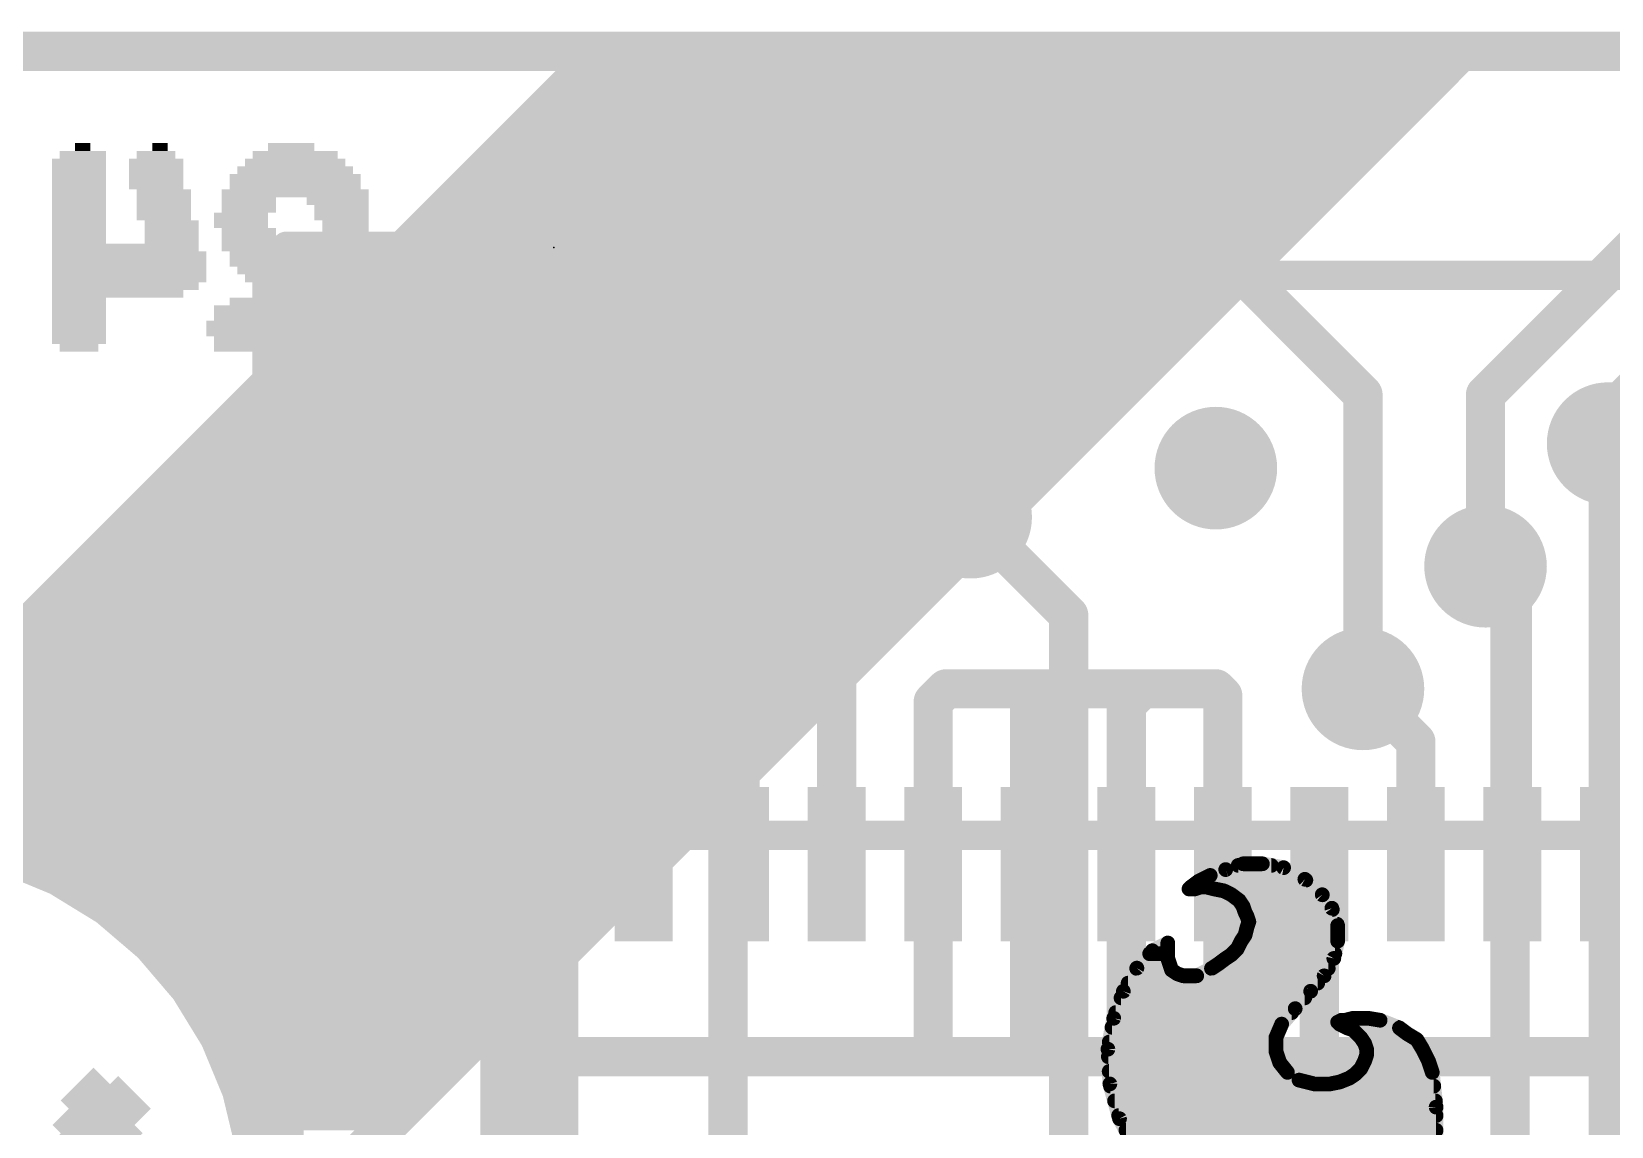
# Model space of a CAD drawing. Extents: x -31.8 to 54.9, y -15.3 to 25.5.
# Drawn here: x 4.28 to 12.46, y 19.83 to 25.5 of the extents above; entities that cross this region are included whole.
import ezdxf

# ---------------------------------------------------------------- set-up
doc = ezdxf.new("R2010")
doc.units = 0
for name, color, linetype in [('1', 12, 'CONTINUOUS'), ('16', 132, 'CONTINUOUS'), ('18', 110, 'CONTINUOUS'), ('20', 53, 'CONTINUOUS'), ('21', 41, 'CONTINUOUS'), ('22', 40, 'CONTINUOUS'), ('24', 53, 'CONTINUOUS'), ('51', 53, 'CONTINUOUS')]:
    doc.layers.add(name, color=color, linetype=linetype)

# ---------------------------------------------------------------- blocks, each defined once
blk = doc.blocks.new('RECT')
blk.add_solid([(-0.5, -0.5), (0.5, -0.5), (-0.5, 0.5), (0.5, 0.5)])
blk = doc.blocks.new('ROUNDV')
at = {"const_width": 0.5}
blk.add_lwpolyline([(0, -0.25, 1), (0, 0.25, 1), (0, -0.25)], format="xyb", dxfattribs=at)

msp = doc.modelspace()

# ---------------------------------------------------------------- linework, layer by layer
at = {"layer": '1'}
for points, const_width in [([(0, 25.4), (25.4, 25.4)], 0.2032), ([(5.5, 24.29), (5.6, 24.39)], 0.1524), ([(5.594, 24.384), (6.306, 24.384)], 0.1524), ([(5.6, 24.39), (6.3, 24.39)], 0.1524), ([(6.3, 24.39), (6.4, 24.29)], 0.1524), ([(5.5, 20.99), (5.5, 24.29)], 0.1524), ([(5.5, 24.2316), (6.4, 24.2316)], 0.1524), ([(6.4, 24.29), (6.4, 20.99)], 0.1524), ([(5.5, 24.0792), (6.4, 24.0792)], 0.1524), ([(5.5, 23.9268), (6.4, 23.9268)], 0.1524), ([(5.5, 23.7744), (6.4, 23.7744)], 0.1524), ([(5.5, 23.622), (6.4, 23.622)], 0.1524), ([(5.5, 23.4696), (6.4, 23.4696)], 0.1524), ([(12.45, 23.364), (12.446, 23.368)], 0.2032), ([(12.45, 21.19), (12.45, 23.364)], 0.2032), ([(5.5, 23.3172), (6.4, 23.3172)], 0.1524), ([(7.95, 22.276), (6.985, 23.241)], 0.2032), ([(5.5, 23.1648), (6.4, 23.1648)], 0.1524), ([(5.5, 23.0124), (6.4, 23.0124)], 0.1524), ([(8.45, 22.293), (9.144, 22.987)], 0.2032), ([(5.5, 22.86), (6.4, 22.86)], 0.1524), ([(11.95, 22.594), (11.811, 22.733)], 0.2032), ([(5.5, 22.7076), (6.4, 22.7076)], 0.1524), ([(11.95, 21.19), (11.95, 22.594)], 0.2032), ([(5.5, 22.5552), (6.4, 22.5552)], 0.1524), ([(5.5, 22.4028), (6.4, 22.4028)], 0.1524), ([(7.45, 21.887), (6.985, 22.352)], 0.2032), ([(7.95, 21.19), (7.95, 22.276)], 0.2032), ([(8.45, 21.19), (8.45, 22.293)], 0.2032), ([(5.5, 22.2504), (6.4, 22.2504)], 0.1524), ([(8.95, 22.031), (9.017, 22.098)], 0.2032), ([(9.017, 22.098), (9.525, 22.098)], 0.2032), ([(9.45, 22.023), (9.525, 22.098)], 0.2032), ([(9.525, 22.098), (10.033, 22.098)], 0.2032), ([(9.95, 22.015), (10.033, 22.098)], 0.2032), ([(10.033, 22.098), (10.414, 22.098)], 0.2032), ([(10.45, 22.062), (10.414, 22.098)], 0.2032), ([(11.45, 21.824), (11.176, 22.098)], 0.2032), ([(5.5, 22.098), (6.4, 22.098)], 0.1524), ([(8.95, 21.19), (8.95, 22.031)], 0.2032), ([(9.45, 21.19), (9.45, 22.023)], 0.2032), ([(9.95, 21.19), (9.95, 22.015)], 0.2032), ([(10.45, 21.19), (10.45, 22.062)], 0.2032), ([(5.5, 21.9456), (6.4, 21.9456)], 0.1524), ([(7.45, 21.19), (7.45, 21.887)], 0.2032), ([(5.5, 21.7932), (6.4, 21.7932)], 0.1524), ([(11.45, 21.19), (11.45, 21.824)], 0.2032), ([(5.5, 21.6408), (6.4, 21.6408)], 0.1524), ([(5.5, 21.4884), (6.4, 21.4884)], 0.1524), ([(5.5, 21.336), (6.4, 21.336)], 0.1524), ([(6.95, 21.19), (6.95, 20.193)], 0.2032), ([(8.95, 21.19), (8.95, 20.253)], 0.2032), ([(9.45, 21.19), (9.45, 20.268)], 0.2032), ([(9.95, 21.19), (9.95, 20.237)], 0.2032), ([(10.45, 21.19), (10.45, 20.229)], 0.2032), ([(10.95, 21.19), (10.95, 20.221)], 0.2032), ([(5.5, 21.1836), (6.4, 21.1836)], 0.1524), ([(5.5, 21.0312), (6.4, 21.0312)], 0.1524), ([(5.7, 20.79), (5.5, 20.99)], 0.1524), ([(6.4, 20.99), (6.2, 20.79)], 0.1524), ([(5.6112, 20.8788), (6.2888, 20.8788)], 0.1524), ([(6.2, 20.79), (5.7, 20.79)], 0.1524), ([(6.95, 20.193), (8.89, 20.193)], 0.2032), ([(8.95, 20.253), (8.89, 20.193)], 0.2032), ([(8.89, 20.193), (9.525, 20.193)], 0.2032), ([(9.45, 20.268), (9.525, 20.193)], 0.2032), ([(9.525, 20.193), (9.906, 20.193)], 0.2032), ([(9.95, 20.237), (9.906, 20.193)], 0.2032), ([(9.906, 20.193), (10.414, 20.193)], 0.2032), ([(10.45, 20.229), (10.414, 20.193)], 0.2032), ([(10.414, 20.193), (10.922, 20.193)], 0.2032), ([(10.95, 20.221), (10.922, 20.193)], 0.2032), ([(10.922, 20.193), (12.954, 20.193)], 0.2032)]:
    msp.add_lwpolyline(points, dxfattribs=dict(at, const_width=const_width))
for points, const_width in [([(5.594, 24.4221, 1), (5.594, 24.3459)], 0.0762), ([(5.6, 24.4281, 1), (5.6, 24.3519)], 0.0762), ([(5.6269, 24.3631, 1), (5.5731, 24.4169)], 0.0762), ([(6.3269, 24.4169, 1), (6.2731, 24.3631)], 0.0762), ([(6.3, 24.3519, 1), (6.3, 24.4281)], 0.0762), ([(6.306, 24.3459, 1), (6.306, 24.4221)], 0.0762), ([(5.5381, 24.29, 1), (5.4619, 24.29)], 0.0762), ([(5.5, 24.2697, 1), (5.5, 24.1935)], 0.0762), ([(5.4731, 24.3169, 1), (5.5269, 24.2631)], 0.0762), ([(6.4381, 24.29, 1), (6.3619, 24.29)], 0.0762), ([(6.3731, 24.2631, 1), (6.4269, 24.3169)], 0.0762), ([(6.4, 24.1935, 1), (6.4, 24.2697)], 0.0762), ([(5.5, 24.1173, 1), (5.5, 24.0411)], 0.0762), ([(6.4, 24.0411, 1), (6.4, 24.1173)], 0.0762), ([(5.5, 23.9649, 1), (5.5, 23.8887)], 0.0762), ([(6.4, 23.8887, 1), (6.4, 23.9649)], 0.0762), ([(5.5, 23.8125, 1), (5.5, 23.7363)], 0.0762), ([(6.4, 23.7363, 1), (6.4, 23.8125)], 0.0762), ([(5.5, 23.6601, 1), (5.5, 23.5839)], 0.0762), ([(6.4, 23.5839, 1), (6.4, 23.6601)], 0.0762), ([(5.5, 23.5077, 1), (5.5, 23.4315)], 0.0762), ([(6.4, 23.4315, 1), (6.4, 23.5077)], 0.0762), ([(12.4819, 23.4039, 1), (12.4101, 23.3321)], 0.1016), ([(12.5008, 23.364, 1), (12.3992, 23.364)], 0.1016), ([(12.4141, 23.3281, 1), (12.4859, 23.3999)], 0.1016), ([(5.5, 23.3553, 1), (5.5, 23.2791)], 0.0762), ([(6.4, 23.2791, 1), (6.4, 23.3553)], 0.0762), ([(7.0209, 23.2769, 1), (6.9491, 23.2051)], 0.1016), ([(5.5, 23.2029, 1), (5.5, 23.1267)], 0.0762), ([(6.4, 23.1267, 1), (6.4, 23.2029)], 0.0762), ([(5.5, 23.0505, 1), (5.5, 22.9743)], 0.0762), ([(6.4, 22.9743, 1), (6.4, 23.0505)], 0.0762), ([(9.1799, 22.9511, 1), (9.1081, 23.0229)], 0.1016), ([(5.5, 22.8981, 1), (5.5, 22.8219)], 0.0762), ([(6.4, 22.8219, 1), (6.4, 22.8981)], 0.0762), ([(11.8469, 22.7689, 1), (11.7751, 22.6971)], 0.1016), ([(5.5, 22.7457, 1), (5.5, 22.6695)], 0.0762), ([(6.4, 22.6695, 1), (6.4, 22.7457)], 0.0762), ([(12.0008, 22.594, 1), (11.8992, 22.594)], 0.1016), ([(11.9141, 22.5581, 1), (11.9859, 22.6299)], 0.1016), ([(5.5, 22.5933, 1), (5.5, 22.5171)], 0.0762), ([(6.4, 22.5171, 1), (6.4, 22.5933)], 0.0762), ([(5.5, 22.4409, 1), (5.5, 22.3647)], 0.0762), ([(6.4, 22.3647, 1), (6.4, 22.4409)], 0.0762), ([(7.0209, 22.3879, 1), (6.9491, 22.3161)], 0.1016), ([(8.0008, 22.276, 1), (7.8992, 22.276)], 0.1016), ([(7.9141, 22.2401, 1), (7.9859, 22.3119)], 0.1016), ([(8.5008, 22.293, 1), (8.3992, 22.293)], 0.1016), ([(8.4141, 22.3289, 1), (8.4859, 22.2571)], 0.1016), ([(5.5, 22.2885, 1), (5.5, 22.2123)], 0.0762), ([(6.4, 22.2123, 1), (6.4, 22.2885)], 0.0762), ([(9.017, 22.1488, 1), (9.017, 22.0472)], 0.1016), ([(9.0529, 22.0621, 1), (8.9811, 22.1339)], 0.1016), ([(9.525, 22.1488, 1), (9.525, 22.0472)], 0.1016), ([(9.5609, 22.0621, 1), (9.4891, 22.1339)], 0.1016), ([(9.525, 22.0472, 1), (9.525, 22.1488)], 0.1016), ([(10.033, 22.1488, 1), (10.033, 22.0472)], 0.1016), ([(10.0689, 22.0621, 1), (9.9971, 22.1339)], 0.1016), ([(10.033, 22.0472, 1), (10.033, 22.1488)], 0.1016), ([(10.4499, 22.1339, 1), (10.3781, 22.0621)], 0.1016), ([(10.414, 22.0472, 1), (10.414, 22.1488)], 0.1016), ([(11.2119, 22.1339, 1), (11.1401, 22.0621)], 0.1016), ([(5.5, 22.1361, 1), (5.5, 22.0599)], 0.0762), ([(6.4, 22.0599, 1), (6.4, 22.1361)], 0.0762), ([(9.0008, 22.031, 1), (8.8992, 22.031)], 0.1016), ([(8.9141, 22.0669, 1), (8.9859, 21.9951)], 0.1016), ([(9.5008, 22.023, 1), (9.3992, 22.023)], 0.1016), ([(9.4141, 22.0589, 1), (9.4859, 21.9871)], 0.1016), ([(10.0008, 22.015, 1), (9.8992, 22.015)], 0.1016), ([(9.9141, 22.0509, 1), (9.9859, 21.9791)], 0.1016), ([(10.5008, 22.062, 1), (10.3992, 22.062)], 0.1016), ([(10.4141, 22.0261, 1), (10.4859, 22.0979)], 0.1016), ([(5.5, 21.9837, 1), (5.5, 21.9075)], 0.0762), ([(6.4, 21.9075, 1), (6.4, 21.9837)], 0.0762), ([(7.5008, 21.887, 1), (7.3992, 21.887)], 0.1016), ([(7.4141, 21.8511, 1), (7.4859, 21.9229)], 0.1016), ([(5.5, 21.8313, 1), (5.5, 21.7551)], 0.0762), ([(6.4, 21.7551, 1), (6.4, 21.8313)], 0.0762), ([(11.5008, 21.824, 1), (11.3992, 21.824)], 0.1016), ([(11.4141, 21.7881, 1), (11.4859, 21.8599)], 0.1016), ([(5.5, 21.6789, 1), (5.5, 21.6027)], 0.0762), ([(6.4, 21.6027, 1), (6.4, 21.6789)], 0.0762), ([(5.5, 21.5265, 1), (5.5, 21.4503)], 0.0762), ([(6.4, 21.4503, 1), (6.4, 21.5265)], 0.0762), ([(5.5, 21.3741, 1), (5.5, 21.2979)], 0.0762), ([(6.4, 21.2979, 1), (6.4, 21.3741)], 0.0762), ([(7.0008, 21.19, 1), (6.8992, 21.19)], 0.1016), ([(9.0008, 21.19, 1), (8.8992, 21.19)], 0.1016), ([(9.5008, 21.19, 1), (9.3992, 21.19)], 0.1016), ([(10.0008, 21.19, 1), (9.8992, 21.19)], 0.1016), ([(10.5008, 21.19, 1), (10.3992, 21.19)], 0.1016), ([(11.0008, 21.19, 1), (10.8992, 21.19)], 0.1016), ([(5.5, 21.2217, 1), (5.5, 21.1455)], 0.0762), ([(6.4, 21.1455, 1), (6.4, 21.2217)], 0.0762), ([(7.3992, 21.19, 1), (7.5008, 21.19)], 0.1016), ([(7.8992, 21.19, 1), (8.0008, 21.19)], 0.1016), ([(8.3992, 21.19, 1), (8.5008, 21.19)], 0.1016), ([(8.8992, 21.19, 1), (9.0008, 21.19)], 0.1016), ([(9.3992, 21.19, 1), (9.5008, 21.19)], 0.1016), ([(9.8992, 21.19, 1), (10.0008, 21.19)], 0.1016), ([(10.3992, 21.19, 1), (10.5008, 21.19)], 0.1016), ([(11.3992, 21.19, 1), (11.5008, 21.19)], 0.1016), ([(11.8992, 21.19, 1), (12.0008, 21.19)], 0.1016), ([(12.3992, 21.19, 1), (12.5008, 21.19)], 0.1016), ([(5.5, 21.0693, 1), (5.5, 20.9931)], 0.0762), ([(5.5269, 21.0169, 1), (5.4731, 20.9631)], 0.0762), ([(6.4269, 20.9631, 1), (6.3731, 21.0169)], 0.0762), ([(6.4, 20.9931, 1), (6.4, 21.0693)], 0.0762), ([(5.4619, 20.99, 1), (5.5381, 20.99)], 0.0762), ([(5.6112, 20.9169, 1), (5.6112, 20.8407)], 0.0762), ([(6.2888, 20.8407, 1), (6.2888, 20.9169)], 0.0762), ([(6.3619, 20.99, 1), (6.4381, 20.99)], 0.0762), ([(5.7, 20.8281, 1), (5.7, 20.7519)], 0.0762), ([(5.6731, 20.7631, 1), (5.7269, 20.8169)], 0.0762), ([(6.1731, 20.8169, 1), (6.2269, 20.7631)], 0.0762), ([(6.2, 20.7519, 1), (6.2, 20.8281)], 0.0762), ([(6.95, 20.2438, 1), (6.95, 20.1422)], 0.1016), ([(8.89, 20.2438, 1), (8.89, 20.1422)], 0.1016), ([(8.89, 20.1422, 1), (8.89, 20.2438)], 0.1016), ([(8.8992, 20.253, 1), (9.0008, 20.253)], 0.1016), ([(8.9859, 20.2171, 1), (8.9141, 20.2889)], 0.1016), ([(9.4859, 20.3039, 1), (9.4141, 20.2321)], 0.1016), ([(9.3992, 20.268, 1), (9.5008, 20.268)], 0.1016), ([(9.525, 20.2438, 1), (9.525, 20.1422)], 0.1016), ([(9.525, 20.1422, 1), (9.525, 20.2438)], 0.1016), ([(9.906, 20.2438, 1), (9.906, 20.1422)], 0.1016), ([(9.906, 20.1422, 1), (9.906, 20.2438)], 0.1016), ([(9.9859, 20.2011, 1), (9.9141, 20.2729)], 0.1016), ([(10.414, 20.2438, 1), (10.414, 20.1422)], 0.1016), ([(10.414, 20.1422, 1), (10.414, 20.2438)], 0.1016), ([(10.4859, 20.1931, 1), (10.4141, 20.2649)], 0.1016), ([(10.922, 20.2438, 1), (10.922, 20.1422)], 0.1016), ([(10.9859, 20.1851, 1), (10.9141, 20.2569)], 0.1016), ([(10.922, 20.1422, 1), (10.922, 20.2438)], 0.1016), ([(6.8992, 20.193, 1), (7.0008, 20.193)], 0.1016), ([(8.8541, 20.2289, 1), (8.9259, 20.1571)], 0.1016), ([(9.4891, 20.1571, 1), (9.5609, 20.2289)], 0.1016), ([(9.8701, 20.2289, 1), (9.9419, 20.1571)], 0.1016), ([(9.8992, 20.237, 1), (10.0008, 20.237)], 0.1016), ([(10.3781, 20.2289, 1), (10.4499, 20.1571)], 0.1016), ([(10.3992, 20.229, 1), (10.5008, 20.229)], 0.1016), ([(10.8861, 20.2289, 1), (10.9579, 20.1571)], 0.1016), ([(10.8992, 20.221, 1), (11.0008, 20.221)], 0.1016)]:
    msp.add_lwpolyline(points, format="xyb", dxfattribs=dict(at, const_width=const_width))
at = {"layer": '16'}
for points, const_width in [([(0, 25.4), (25.4, 25.4)], 0.2032), ([(13.2334, 25.0444), (11.811, 23.622)], 0.2032), ([(7.493, 24.638), (5.588, 22.733)], 0.2032), ([(7.493, 24.638), (10.16, 24.638)], 0.2032), ([(11.176, 23.622), (10.16, 24.638)], 0.2032), ([(13.6144, 24.6888), (12.446, 23.5204)], 0.2032), ([(11.176, 22.098), (11.176, 23.622)], 0.2032), ([(11.811, 23.622), (11.811, 22.733)], 0.2032), ([(12.446, 23.5204), (12.446, 23.368)], 0.2032), ([(12.446, 23.368), (12.446, 11.1074)], 0.2032), ([(7.8867, 22.3393), (6.985, 23.241)], 0.2032), ([(9.652, 22.479), (9.144, 22.987)], 0.2032), ([(5.588, 22.733), (5.588, 9.906)], 0.2032), ([(11.811, 22.733), (11.938, 22.606)], 0.2032), ([(11.938, 12.7), (11.938, 22.606)], 0.2032), ([(6.985, 22.352), (6.858, 22.225)], 0.508), ([(9.652, 11.811), (9.652, 22.479)], 0.2032), ([(6.858, 22.225), (6.858, 17.145)], 0.508), ([(7.8867, 17.399), (7.8867, 22.3393)], 0.2032)]:
    msp.add_lwpolyline(points, dxfattribs=dict(at, const_width=const_width))
for points, const_width in [([(7.493, 24.6888, 1), (7.493, 24.5872)], 0.1016), ([(7.5289, 24.6021, 1), (7.4571, 24.6739)], 0.1016), ([(10.1959, 24.6739, 1), (10.1241, 24.6021)], 0.1016), ([(10.16, 24.5872, 1), (10.16, 24.6888)], 0.1016), ([(11.2268, 23.622, 1), (11.1252, 23.622)], 0.1016), ([(11.1401, 23.5861, 1), (11.2119, 23.6579)], 0.1016), ([(11.8618, 23.622, 1), (11.7602, 23.622)], 0.1016), ([(11.7751, 23.6579, 1), (11.8469, 23.5861)], 0.1016), ([(12.4968, 23.5204, 1), (12.3952, 23.5204)], 0.1016), ([(12.4101, 23.5563, 1), (12.4819, 23.4845)], 0.1016), ([(12.4968, 23.368, 1), (12.3952, 23.368)], 0.1016), ([(12.3952, 23.368, 1), (12.4968, 23.368)], 0.1016), ([(7.0209, 23.2769, 1), (6.9491, 23.2051)], 0.1016), ([(9.1799, 23.0229, 1), (9.1081, 22.9511)], 0.1016), ([(5.6388, 22.733, 1), (5.5372, 22.733)], 0.1016), ([(11.8469, 22.7689, 1), (11.7751, 22.6971)], 0.1016), ([(5.5521, 22.7689, 1), (5.6239, 22.6971)], 0.1016), ([(11.7602, 22.733, 1), (11.8618, 22.733)], 0.1016), ([(11.9888, 22.606, 1), (11.8872, 22.606)], 0.1016), ([(11.9021, 22.5701, 1), (11.9739, 22.6419)], 0.1016), ([(7.0748, 22.2622, 1), (6.8952, 22.4418)], 0.254), ([(9.7028, 22.479, 1), (9.6012, 22.479)], 0.1016), ([(9.6161, 22.4431, 1), (9.6879, 22.5149)], 0.1016), ([(6.985, 22.225, 1), (6.731, 22.225)], 0.254), ([(6.7682, 22.3148, 1), (6.9478, 22.1352)], 0.254), ([(7.9375, 22.3393, 1), (7.8359, 22.3393)], 0.1016), ([(7.8508, 22.3034, 1), (7.9226, 22.3752)], 0.1016), ([(11.1252, 22.098, 1), (11.2268, 22.098)], 0.1016)]:
    msp.add_lwpolyline(points, format="xyb", dxfattribs=dict(at, const_width=const_width))
at = {"layer": '20', "const_width": 0.2032}
msp.add_lwpolyline([(25.4, 25.4), (0, 25.4)], dxfattribs=at)
at = {"layer": '21', "const_width": 0.2032}
for points in [[(11.684, 25.4), (0, 13.716)], [(2.413, 20.574), (7.239, 25.4)], [(7.239, 25.4), (11.684, 25.4)], [(7.0358, 25.1968), (11.4808, 25.1968)], [(6.8326, 24.9936), (11.2776, 24.9936)], [(6.6294, 24.7904), (11.0744, 24.7904)], [(6.4262, 24.5872), (10.8712, 24.5872)], [(6.223, 24.384), (10.668, 24.384)], [(6.0198, 24.1808), (10.4648, 24.1808)], [(5.8166, 23.9776), (10.2616, 23.9776)], [(5.6134, 23.7744), (10.0584, 23.7744)], [(5.4102, 23.5712), (9.8552, 23.5712)], [(5.207, 23.368), (9.652, 23.368)], [(5.0038, 23.1648), (9.4488, 23.1648)], [(4.8006, 22.9616), (9.2456, 22.9616)], [(4.5974, 22.7584), (9.0424, 22.7584)], [(4.3942, 22.5552), (8.8392, 22.5552)], [(4.191, 22.352), (8.636, 22.352)], [(3.9878, 22.1488), (8.4328, 22.1488)], [(3.7846, 21.9456), (8.2296, 21.9456)], [(3.5814, 21.7424), (8.0264, 21.7424)], [(3.3782, 21.5392), (7.8232, 21.5392)], [(3.175, 21.336), (7.62, 21.336)], [(4.4209, 21.1284), (4.1447, 21.2428)], [(4.4102, 21.1328), (7.4168, 21.1328)], [(4.6757, 20.9722), (4.4209, 21.1284)], [(4.903, 20.778), (4.6757, 20.9722)], [(4.7256, 20.9296), (7.2136, 20.9296)], [(5.0972, 20.5507), (4.903, 20.778)], [(4.9471, 20.7264), (7.0104, 20.7264)], [(5.2534, 20.2959), (5.0972, 20.5507)], [(5.1141, 20.5232), (6.8072, 20.5232)], [(5.2386, 20.32), (6.604, 20.32)], [(5.3678, 20.0197), (5.2534, 20.2959)], [(5.3275, 20.1168), (6.4008, 20.1168)], [(5.4375, 19.729), (5.3678, 20.0197)], [(5.3932, 19.9136), (6.1976, 19.9136)]]:
    msp.add_lwpolyline(points, dxfattribs=at)
at = {"layer": '21', "const_width": 0.1016}
for points in [[(7.239, 25.4508, 1), (7.239, 25.3492)], [(7.2749, 25.3641, 1), (7.2031, 25.4359)], [(11.7199, 25.3641, 1), (11.6481, 25.4359)], [(11.684, 25.3492, 1), (11.684, 25.4508)], [(7.0358, 25.2476, 1), (7.0358, 25.146)], [(11.4808, 25.146, 1), (11.4808, 25.2476)], [(6.8326, 25.0444, 1), (6.8326, 24.9428)], [(11.2776, 24.9428, 1), (11.2776, 25.0444)], [(6.6294, 24.8412, 1), (6.6294, 24.7396)], [(11.0744, 24.7396, 1), (11.0744, 24.8412)], [(6.4262, 24.638, 1), (6.4262, 24.5364)], [(10.8712, 24.5364, 1), (10.8712, 24.638)], [(6.223, 24.4348, 1), (6.223, 24.3332)], [(10.668, 24.3332, 1), (10.668, 24.4348)], [(6.0198, 24.2316, 1), (6.0198, 24.13)], [(10.4648, 24.13, 1), (10.4648, 24.2316)], [(5.8166, 24.0284, 1), (5.8166, 23.9268)], [(10.2616, 23.9268, 1), (10.2616, 24.0284)], [(5.6134, 23.8252, 1), (5.6134, 23.7236)], [(10.0584, 23.7236, 1), (10.0584, 23.8252)], [(5.4102, 23.622, 1), (5.4102, 23.5204)], [(9.8552, 23.5204, 1), (9.8552, 23.622)], [(5.207, 23.4188, 1), (5.207, 23.3172)], [(9.652, 23.3172, 1), (9.652, 23.4188)], [(5.0038, 23.2156, 1), (5.0038, 23.114)], [(9.4488, 23.114, 1), (9.4488, 23.2156)], [(4.8006, 23.0124, 1), (4.8006, 22.9108)], [(9.2456, 22.9108, 1), (9.2456, 23.0124)], [(4.5974, 22.8092, 1), (4.5974, 22.7076)], [(9.0424, 22.7076, 1), (9.0424, 22.8092)], [(4.3942, 22.606, 1), (4.3942, 22.5044)], [(8.8392, 22.5044, 1), (8.8392, 22.606)], [(8.636, 22.3012, 1), (8.636, 22.4028)], [(8.4328, 22.098, 1), (8.4328, 22.1996)], [(8.2296, 21.8948, 1), (8.2296, 21.9964)], [(8.0264, 21.6916, 1), (8.0264, 21.7932)], [(7.8232, 21.4884, 1), (7.8232, 21.59)], [(7.62, 21.2852, 1), (7.62, 21.3868)], [(4.4102, 21.1836, 1), (4.4102, 21.082)], [(4.4474, 21.1717, 1), (4.3943, 21.0851)], [(4.4014, 21.0814, 1), (4.4403, 21.1753)], [(7.4168, 21.082, 1), (7.4168, 21.1836)], [(4.7087, 21.0108, 1), (4.6427, 20.9335)], [(4.6492, 20.9289, 1), (4.7023, 21.0155)], [(4.7256, 20.9804, 1), (4.7256, 20.8788)], [(7.2136, 20.8788, 1), (7.2136, 20.9804)], [(4.9417, 20.811, 1), (4.8644, 20.745)], [(4.87, 20.7394, 1), (4.936, 20.8167)], [(4.9471, 20.7772, 1), (4.9471, 20.6756)], [(7.0104, 20.6756, 1), (7.0104, 20.7772)], [(5.1405, 20.5773, 1), (5.0539, 20.5242)], [(5.0585, 20.5177, 1), (5.1358, 20.5837)], [(5.1141, 20.574, 1), (5.1141, 20.4724)], [(6.8072, 20.4724, 1), (6.8072, 20.574)], [(5.2386, 20.3708, 1), (5.2386, 20.2692)], [(5.3003, 20.3153, 1), (5.2064, 20.2764)], [(6.604, 20.2692, 1), (6.604, 20.3708)], [(5.2101, 20.2693, 1), (5.2967, 20.3224)], [(5.3275, 20.1676, 1), (5.3275, 20.066)], [(6.4008, 20.066, 1), (6.4008, 20.1676)], [(5.4172, 20.0315, 1), (5.3184, 20.0078)], [(5.3208, 20.0002, 1), (5.4147, 20.0391)], [(5.3932, 19.9644, 1), (5.3932, 19.8628)], [(6.1976, 19.8628, 1), (6.1976, 19.9644)]]:
    msp.add_lwpolyline(points, format="xyb", dxfattribs=at)
at = {"layer": '22', "const_width": 0.0762}
for points in [[(10.385, 21.132), (10.465, 21.162)], [(10.465, 21.162), (10.555, 21.192)], [(10.5298, 21.1836), (10.7012, 21.1836)], [(10.555, 21.192), (10.655, 21.192)], [(10.655, 21.192), (10.765, 21.172)], [(10.765, 21.172), (10.875, 21.112)], [(10.285, 21.072), (10.325, 21.102)], [(10.325, 21.102), (10.385, 21.132)], [(10.3358, 21.1074), (10.8802, 21.1074)], [(10.875, 21.112), (10.965, 21.032)], [(10.275, 21.062), (10.285, 21.072)], [(10.305, 21.062), (10.275, 21.062)], [(10.335, 21.072), (10.305, 21.062)], [(10.365, 21.072), (10.335, 21.072)], [(10.405, 21.062), (10.365, 21.072)], [(10.455, 21.052), (10.405, 21.062)], [(10.495, 21.032), (10.455, 21.052)], [(10.535, 21.002), (10.495, 21.032)], [(10.4961, 21.0312), (10.9656, 21.0312)], [(10.555, 20.972), (10.535, 21.002)], [(10.965, 21.032), (11.015, 20.962)], [(10.565, 20.942), (10.555, 20.972)], [(10.5607, 20.955), (11.0173, 20.955)], [(10.575, 20.922), (10.565, 20.942)], [(10.585, 20.892), (10.575, 20.922)], [(11.015, 20.962), (11.045, 20.872)], [(10.565, 20.822), (10.575, 20.862)], [(10.575, 20.862), (10.585, 20.892)], [(10.5806, 20.8788), (11.0427, 20.8788)], [(11.045, 20.872), (11.045, 20.792)], [(10.085, 20.742), (10.165, 20.782)], [(10.165, 20.782), (10.165, 20.702)], [(10.495, 20.722), (10.525, 20.752)], [(10.525, 20.752), (10.545, 20.792)], [(10.545, 20.792), (10.565, 20.822)], [(10.5521, 20.8026), (11.045, 20.8026)], [(11.045, 20.792), (11.025, 20.702)], [(10.005, 20.652), (10.085, 20.742)], [(10.0711, 20.7264), (10.165, 20.7264)], [(10.165, 20.702), (10.185, 20.642)], [(10.395, 20.652), (10.425, 20.672)], [(10.425, 20.672), (10.465, 20.702)], [(10.465, 20.702), (10.495, 20.722)], [(10.4994, 20.7264), (11.0304, 20.7264)], [(11.025, 20.702), (10.975, 20.612)], [(9.935, 20.532), (10.005, 20.652)], [(10.0039, 20.6502), (10.1823, 20.6502)], [(10.185, 20.642), (10.215, 20.622)], [(10.215, 20.622), (10.245, 20.612)], [(10.245, 20.612), (10.315, 20.612)], [(10.315, 20.612), (10.395, 20.652)], [(10.3914, 20.6502), (10.9962, 20.6502)], [(10.975, 20.612), (10.905, 20.532)], [(9.885, 20.392), (9.935, 20.532)], [(9.9595, 20.574), (10.9418, 20.574)], [(10.905, 20.532), (10.825, 20.442)], [(9.8956, 20.4216), (10.8072, 20.4216)], [(9.9228, 20.4978), (10.8746, 20.4978)], [(10.825, 20.442), (10.755, 20.362)], [(9.855, 20.232), (9.885, 20.392)], [(9.8763, 20.3454), (10.7479, 20.3454)], [(10.755, 20.362), (10.725, 20.292)], [(11.045, 20.372), (11.065, 20.382)], [(11.055, 20.362), (11.045, 20.372)], [(11.095, 20.342), (11.055, 20.362)], [(11.065, 20.382), (11.085, 20.382)], [(11.085, 20.382), (11.125, 20.392)], [(11.0882, 20.3454), (11.3565, 20.3454)], [(11.125, 20.332), (11.095, 20.342)], [(11.125, 20.392), (11.205, 20.392)], [(11.205, 20.392), (11.265, 20.382)], [(11.265, 20.382), (11.365, 20.342)], [(11.365, 20.342), (11.405, 20.312)], [(9.862, 20.2692), (10.725, 20.2692)], [(10.725, 20.292), (10.725, 20.222)], [(11.165, 20.292), (11.125, 20.332)], [(11.185, 20.262), (11.165, 20.292)], [(11.1802, 20.2692), (11.4627, 20.2692)], [(11.195, 20.232), (11.185, 20.262)], [(11.405, 20.312), (11.455, 20.282)], [(11.455, 20.282), (11.485, 20.232)], [(9.865, 20.052), (9.855, 20.232)], [(9.8572, 20.193), (10.7347, 20.193)], [(10.725, 20.222), (10.745, 20.162)], [(11.185, 20.172), (11.195, 20.202)], [(11.192, 20.193), (11.5045, 20.193)], [(11.195, 20.202), (11.195, 20.232)], [(11.485, 20.232), (11.515, 20.172)], [(9.8614, 20.1168), (10.7812, 20.1168)], [(10.745, 20.162), (10.785, 20.112)], [(10.785, 20.112), (10.845, 20.072)], [(11.105, 20.082), (11.135, 20.102)], [(11.135, 20.102), (11.165, 20.132)], [(11.1498, 20.1168), (11.5334, 20.1168)], [(11.165, 20.132), (11.185, 20.172)], [(11.515, 20.172), (11.535, 20.112)], [(11.535, 20.112), (11.555, 19.932)], [(9.915, 19.872), (9.865, 20.052)], [(9.8682, 20.0406), (11.5429, 20.0406)], [(10.845, 20.072), (10.925, 20.052)], [(10.925, 20.052), (11.005, 20.052)], [(11.005, 20.052), (11.055, 20.062)], [(11.055, 20.062), (11.105, 20.082)], [(9.8893, 19.9644), (11.5514, 19.9644)], [(11.555, 19.932), (11.555, 18.652)], [(9.9105, 19.8882), (11.555, 19.8882)], [(10.015, 19.692), (9.915, 19.872)], [(9.9483, 19.812), (11.555, 19.812)]]:
    msp.add_lwpolyline(points, dxfattribs=at)
at = {"layer": '22', "const_width": 0.0381}
for points in [[(10.459, 21.1801, 1), (10.471, 21.1439)], [(10.4717, 21.1442, 1), (10.4583, 21.1798)], [(10.5298, 21.2027, 1), (10.5298, 21.1646)], [(10.555, 21.2111, 1), (10.555, 21.173)], [(10.561, 21.1739, 1), (10.549, 21.2101)], [(10.6584, 21.2107, 1), (10.6516, 21.1733)], [(10.655, 21.173, 1), (10.655, 21.2111)], [(10.7012, 21.1646, 1), (10.7012, 21.2027)], [(10.7741, 21.1887, 1), (10.7559, 21.1553)], [(10.7616, 21.1533, 1), (10.7684, 21.1907)], [(10.3165, 21.119, 1), (10.3335, 21.085)], [(10.3364, 21.0868, 1), (10.3136, 21.1172)], [(10.3358, 21.1265, 1), (10.3358, 21.0884)], [(10.3783, 21.1498, 1), (10.3917, 21.1142)], [(10.3935, 21.115, 1), (10.3765, 21.149)], [(10.8877, 21.1262, 1), (10.8623, 21.0978)], [(10.8659, 21.0953, 1), (10.8841, 21.1287)], [(10.8802, 21.0884, 1), (10.8802, 21.1265)], [(10.275, 21.0811, 1), (10.275, 21.043)], [(10.2615, 21.0755, 1), (10.2885, 21.0485)], [(10.2736, 21.0872, 1), (10.2964, 21.0568)], [(10.2985, 21.0585, 1), (10.2715, 21.0855)], [(10.299, 21.0801, 1), (10.311, 21.0439)], [(10.305, 21.043, 1), (10.305, 21.0811)], [(10.335, 21.0911, 1), (10.335, 21.053)], [(10.341, 21.0539, 1), (10.329, 21.0901)], [(10.3696, 21.0905, 1), (10.3604, 21.0535)], [(10.365, 21.053, 1), (10.365, 21.0911)], [(10.4087, 21.0807, 1), (10.4013, 21.0433)], [(10.4004, 21.0435, 1), (10.4096, 21.0805)], [(10.4635, 21.069, 1), (10.4465, 21.035)], [(10.4513, 21.0333, 1), (10.4587, 21.0707)], [(10.5064, 21.0472, 1), (10.4836, 21.0168)], [(10.4961, 21.0503, 1), (10.4961, 21.0122)], [(10.4865, 21.015, 1), (10.5035, 21.049)], [(10.5509, 21.0126, 1), (10.5191, 20.9914)], [(10.5236, 20.9868, 1), (10.5464, 21.0172)], [(10.9805, 21.0431, 1), (10.9495, 21.0209)], [(10.9523, 21.0178, 1), (10.9777, 21.0462)], [(10.9656, 21.0122, 1), (10.9656, 21.0503)], [(10.5731, 20.978, 1), (10.5369, 20.966)], [(10.5391, 20.9614, 1), (10.5709, 20.9826)], [(10.5607, 20.9741, 1), (10.5607, 20.936)], [(10.582, 20.9505, 1), (10.548, 20.9335)], [(10.5469, 20.936, 1), (10.5831, 20.948)], [(10.5931, 20.928, 1), (10.5569, 20.916)], [(10.558, 20.9135, 1), (10.592, 20.9305)], [(11.0331, 20.968, 1), (10.9969, 20.956)], [(10.9995, 20.9509, 1), (11.0305, 20.9731)], [(11.0173, 20.936, 1), (11.0173, 20.9741)], [(10.5569, 20.868, 1), (10.5931, 20.856)], [(10.5935, 20.8574, 1), (10.5565, 20.8666)], [(10.5806, 20.8979, 1), (10.5806, 20.8598)], [(10.6031, 20.886, 1), (10.5669, 20.898)], [(10.5669, 20.886, 1), (10.6031, 20.898)], [(11.064, 20.872, 1), (11.0259, 20.872)], [(11.0269, 20.866, 1), (11.0631, 20.878)], [(11.0427, 20.8598, 1), (11.0427, 20.8979)], [(10.1841, 20.782, 1), (10.146, 20.782)], [(10.1735, 20.765, 1), (10.1565, 20.799)], [(10.5385, 20.7385, 1), (10.5115, 20.7655)], [(10.5291, 20.8026, 1), (10.5609, 20.7814)], [(10.562, 20.7835, 1), (10.528, 20.8005)], [(10.5521, 20.8217, 1), (10.5521, 20.7836)], [(10.5465, 20.8266, 1), (10.5835, 20.8174)], [(10.5809, 20.8114, 1), (10.5491, 20.8326)], [(11.0259, 20.792, 1), (11.064, 20.792)], [(11.0636, 20.7879, 1), (11.0264, 20.7961)], [(11.045, 20.7836, 1), (11.045, 20.8217)], [(10.0711, 20.7455, 1), (10.0711, 20.7074)], [(10.0765, 20.759, 1), (10.0935, 20.725)], [(10.0992, 20.7293, 1), (10.0708, 20.7547)], [(10.1831, 20.708, 1), (10.1469, 20.696)], [(10.146, 20.702, 1), (10.1841, 20.702)], [(10.165, 20.7074, 1), (10.165, 20.7455)], [(10.4136, 20.6872, 1), (10.4364, 20.6568)], [(10.4356, 20.6561, 1), (10.4144, 20.6879)], [(10.4544, 20.7179, 1), (10.4756, 20.6861)], [(10.4764, 20.6868, 1), (10.4536, 20.7172)], [(10.4815, 20.7355, 1), (10.5085, 20.7085)], [(10.4994, 20.7455, 1), (10.4994, 20.7074)], [(10.5056, 20.7061, 1), (10.4844, 20.7379)], [(10.508, 20.7605, 1), (10.542, 20.7435)], [(11.0064, 20.7061, 1), (11.0436, 20.6979)], [(11.0417, 20.6927, 1), (11.0083, 20.7113)], [(11.0304, 20.7074, 1), (11.0304, 20.7455)], [(10.0039, 20.6693, 1), (10.0039, 20.6312)], [(9.9908, 20.6647, 1), (10.0192, 20.6393)], [(10.0215, 20.6424, 1), (9.9885, 20.6616)], [(10.1956, 20.6579, 1), (10.1744, 20.6261)], [(10.1669, 20.636, 1), (10.2031, 20.648)], [(10.1823, 20.6312, 1), (10.1823, 20.6693)], [(10.221, 20.6401, 1), (10.209, 20.6039)], [(10.2044, 20.6061, 1), (10.2256, 20.6379)], [(10.245, 20.6311, 1), (10.245, 20.593)], [(10.239, 20.5939, 1), (10.251, 20.6301)], [(10.3065, 20.629, 1), (10.3235, 20.595)], [(10.315, 20.593, 1), (10.315, 20.6311)], [(10.3914, 20.6693, 1), (10.3914, 20.6312)], [(10.3844, 20.6679, 1), (10.4056, 20.6361)], [(10.4035, 20.635, 1), (10.3865, 20.669)], [(10.9583, 20.6213, 1), (10.9917, 20.6027)], [(10.9893, 20.5995, 1), (10.9607, 20.6245)], [(10.9962, 20.6312, 1), (10.9962, 20.6693)], [(9.9185, 20.5416, 1), (9.9515, 20.5224)], [(9.9529, 20.5256, 1), (9.9171, 20.5384)], [(9.9595, 20.5931, 1), (9.9595, 20.555)], [(10.8907, 20.5445, 1), (10.9193, 20.5195)], [(10.9192, 20.5193, 1), (10.8908, 20.5447)], [(10.9418, 20.555, 1), (10.9418, 20.5931)], [(9.8956, 20.4407, 1), (9.8956, 20.4026)], [(9.9228, 20.5169, 1), (9.9228, 20.4788)], [(10.8108, 20.4547, 1), (10.8392, 20.4293)], [(10.8072, 20.4026, 1), (10.8072, 20.4407)], [(10.8393, 20.4295, 1), (10.8107, 20.4545)], [(10.8746, 20.4788, 1), (10.8746, 20.5169)], [(9.8763, 20.3645, 1), (9.8763, 20.3264)], [(9.8671, 20.3984, 1), (9.9029, 20.3856)], [(9.9037, 20.3885, 1), (9.8663, 20.3955)], [(10.7407, 20.3745, 1), (10.7693, 20.3495)], [(10.7725, 20.3545, 1), (10.7375, 20.3695)], [(10.7479, 20.3264, 1), (10.7479, 20.3645)], [(11.0585, 20.3855, 1), (11.0315, 20.3585)], [(11.0365, 20.389, 1), (11.0535, 20.355)], [(11.0635, 20.379, 1), (11.0465, 20.345)], [(11.0415, 20.3485, 1), (11.0685, 20.3755)], [(11.065, 20.4011, 1), (11.065, 20.363)], [(11.0735, 20.365, 1), (11.0565, 20.399)], [(11.0804, 20.4005, 1), (11.0896, 20.3635)], [(11.0882, 20.3645, 1), (11.0882, 20.3264)], [(11.101, 20.3601, 1), (11.089, 20.3239)], [(11.085, 20.363, 1), (11.085, 20.4011)], [(11.0865, 20.325, 1), (11.1035, 20.359)], [(11.125, 20.411, 1), (11.125, 20.3729)], [(11.1296, 20.3735, 1), (11.1204, 20.4105)], [(11.2081, 20.4108, 1), (11.2019, 20.3732)], [(11.205, 20.3729, 1), (11.205, 20.411)], [(11.2721, 20.3997, 1), (11.2579, 20.3643)], [(11.2619, 20.3632, 1), (11.2681, 20.4008)], [(11.3764, 20.3572, 1), (11.3536, 20.3268)], [(11.3565, 20.3264, 1), (11.3565, 20.3645)], [(11.3579, 20.3243, 1), (11.3721, 20.3597)], [(9.862, 20.2883, 1), (9.862, 20.2502)], [(10.744, 20.292, 1), (10.7059, 20.292)], [(10.7075, 20.2995, 1), (10.7425, 20.2845)], [(10.725, 20.2502, 1), (10.725, 20.2883)], [(11.1385, 20.3455, 1), (11.1115, 20.3185)], [(11.119, 20.3139, 1), (11.131, 20.3501)], [(11.1809, 20.3026, 1), (11.1491, 20.2814)], [(11.1515, 20.2785, 1), (11.1785, 20.3055)], [(11.1802, 20.2883, 1), (11.1802, 20.2502)], [(11.2031, 20.268, 1), (11.1669, 20.256)], [(11.4148, 20.3283, 1), (11.3952, 20.2957)], [(11.3936, 20.2968, 1), (11.4164, 20.3272)], [(11.4713, 20.2918, 1), (11.4387, 20.2722)], [(11.4452, 20.2657, 1), (11.4648, 20.2983)], [(11.4627, 20.2502, 1), (11.4627, 20.2883)], [(9.874, 20.2331, 1), (9.836, 20.2309)], [(9.8363, 20.2355, 1), (9.8737, 20.2285)], [(9.8572, 20.2121, 1), (9.8572, 20.174)], [(10.7059, 20.222, 1), (10.744, 20.222)], [(10.7431, 20.228, 1), (10.7069, 20.216)], [(10.7347, 20.174, 1), (10.7347, 20.2121)], [(11.1691, 20.2514, 1), (11.2009, 20.2726)], [(11.192, 20.2121, 1), (11.192, 20.174)], [(11.2141, 20.232, 1), (11.176, 20.232)], [(11.176, 20.202, 1), (11.2141, 20.202)], [(11.1769, 20.226, 1), (11.2131, 20.238)], [(11.2131, 20.196, 1), (11.1769, 20.208)], [(11.502, 20.2405, 1), (11.468, 20.2235)], [(11.4687, 20.2222, 1), (11.5013, 20.2418)], [(11.5045, 20.174, 1), (11.5045, 20.2121)], [(9.8614, 20.1359, 1), (9.8614, 20.0978)], [(10.7599, 20.1739, 1), (10.7301, 20.1501)], [(10.7269, 20.156, 1), (10.7631, 20.168)], [(10.7956, 20.1279, 1), (10.7744, 20.0961)], [(10.7701, 20.1001, 1), (10.7999, 20.1239)], [(10.7812, 20.0978, 1), (10.7812, 20.1359)], [(11.1215, 20.1155, 1), (11.1485, 20.0885)], [(11.1456, 20.0861, 1), (11.1244, 20.1179)], [(11.1498, 20.1359, 1), (11.1498, 20.0978)], [(11.148, 20.1405, 1), (11.182, 20.1235)], [(11.1785, 20.1185, 1), (11.1515, 20.1455)], [(11.1669, 20.178, 1), (11.2031, 20.166)], [(11.202, 20.1635, 1), (11.168, 20.1805)], [(11.5331, 20.178, 1), (11.4969, 20.166)], [(11.498, 20.1635, 1), (11.532, 20.1805)], [(11.5539, 20.1141, 1), (11.5161, 20.1099)], [(11.5169, 20.106, 1), (11.5531, 20.118)], [(11.5334, 20.0978, 1), (11.5334, 20.1359)], [(9.8834, 20.0571, 1), (9.8466, 20.0469)], [(9.846, 20.0509, 1), (9.884, 20.0531)], [(9.8682, 20.0597, 1), (9.8682, 20.0216)], [(10.8496, 20.0905, 1), (10.8404, 20.0535)], [(10.8344, 20.0561, 1), (10.8556, 20.0879)], [(10.925, 20.071, 1), (10.925, 20.0329)], [(10.9204, 20.0335, 1), (10.9296, 20.0705)], [(11.0013, 20.0707, 1), (11.0087, 20.0333)], [(11.005, 20.0329, 1), (11.005, 20.071)], [(11.0479, 20.0797, 1), (11.0621, 20.0443)], [(11.0587, 20.0433, 1), (11.0513, 20.0807)], [(11.0944, 20.0979, 1), (11.1156, 20.0661)], [(11.1121, 20.0643, 1), (11.0979, 20.0997)], [(11.5429, 20.0216, 1), (11.5429, 20.0597)], [(9.8893, 19.9835, 1), (9.8893, 19.9454)], [(11.574, 19.932, 1), (11.5359, 19.932)], [(11.5514, 19.9454, 1), (11.5514, 19.9835)], [(9.9105, 19.9073, 1), (9.9105, 19.8692)], [(9.9317, 19.8813, 1), (9.8983, 19.8627)], [(9.8966, 19.8669, 1), (9.9334, 19.8771)], [(11.5361, 19.9299, 1), (11.5739, 19.9341)], [(11.555, 19.8692, 1), (11.555, 19.9073)], [(9.9483, 19.8311, 1), (9.9483, 19.793)], [(11.555, 19.793, 1), (11.555, 19.8311)]]:
    msp.add_lwpolyline(points, format="xyb", dxfattribs=at)
at = {"layer": '24'}
msp.add_point((6.985, 24.384), dxfattribs=at)
at = {"layer": '51', "const_width": 0.1524}
for points in [[(5.7, 21.34), (5.7, 24.24)], [(5.7, 24.24), (19.7, 24.24)], [(12.7, 21.34), (5.7, 21.34)]]:
    msp.add_lwpolyline(points, dxfattribs=at)
at = {"layer": '51', "const_width": 0.0762}
for points in [[(5.7381, 24.24, 1), (5.6619, 24.24)], [(5.7, 24.2781, 1), (5.7, 24.2019)], [(5.7, 21.3781, 1), (5.7, 21.3019)], [(5.6619, 21.34, 1), (5.7381, 21.34)]]:
    msp.add_lwpolyline(points, format="xyb", dxfattribs=at)

# ---------------------------------------------------------------- block references
at = {"layer": '1', "xscale": 0.3, "yscale": 0.8, "rotation": 180}
for p in [(6.95, 21.19), (7.45, 21.19), (7.95, 21.19), (8.45, 21.19), (8.95, 21.19), (9.45, 21.19), (9.95, 21.19), (10.45, 21.19), (10.95, 21.19), (11.45, 21.19), (11.95, 21.19), (12.45, 21.19)]:
    msp.add_blockref('RECT', p, dxfattribs=at)
at = {"layer": '18', "xscale": 0.635, "yscale": 0.635}
for p in [(8.128, 23.622), (8.128, 23.622), (12.446, 23.368), (12.446, 23.368), (6.985, 23.241), (6.985, 23.241), (10.414, 23.241), (10.414, 23.241), (9.144, 22.987), (9.144, 22.987), (11.811, 22.733), (11.811, 22.733), (6.985, 22.352), (6.985, 22.352), (11.176, 22.098), (11.176, 22.098)]:
    msp.add_blockref('ROUNDV', p, dxfattribs=at)
at = {"layer": '21', "yscale": 0.06, "rotation": 45}
for p, xscale in [((4.5371, 20.03), 0.24), ((4.325, 19.6482), 1.2), ((4.3886, 19.6269), 1.14), ((4.5371, 19.9451), 0.36), ((4.4523, 19.6057), 1.08), ((4.5159, 19.5845), 1.02), ((4.5371, 19.5209), 0.84)]:
    msp.add_blockref('RECT', p, dxfattribs=dict(at, xscale=xscale))
at = {"layer": '22', "yscale": 0.04, "rotation": 180}
for p, xscale in [((4.545, 24.864), 0.24), ((4.545, 24.904), 0.08), ((4.925, 24.864), 0.2), ((4.945, 24.904), 0.08), ((5.645, 24.864), 0.44), ((5.625, 24.904), 0.24), ((4.525, 24.824), 0.28), ((4.525, 24.784), 0.28), ((4.925, 24.824), 0.28), ((4.925, 24.784), 0.28), ((5.645, 24.784), 0.6), ((5.645, 24.824), 0.52), ((4.525, 24.744), 0.28), ((4.525, 24.704), 0.28), ((4.925, 24.744), 0.28), ((4.925, 24.704), 0.28), ((5.645, 24.744), 0.68), ((5.645, 24.704), 0.68), ((4.525, 24.664), 0.28), ((4.525, 24.624), 0.28), ((4.965, 24.664), 0.28), ((4.965, 24.624), 0.28), ((5.645, 24.664), 0.76), ((5.405, 24.624), 0.28), ((5.865, 24.624), 0.32), ((4.525, 24.584), 0.28), ((4.525, 24.544), 0.28), ((4.965, 24.584), 0.28), ((4.965, 24.544), 0.28), ((5.365, 24.544), 0.28), ((5.405, 24.584), 0.28), ((5.885, 24.584), 0.28), ((5.885, 24.544), 0.28), ((4.525, 24.504), 0.28), ((4.525, 24.464), 0.28), ((5.005, 24.504), 0.28), ((5.005, 24.464), 0.28), ((5.365, 24.504), 0.28), ((5.405, 24.464), 0.28), ((5.905, 24.504), 0.24), ((5.905, 24.464), 0.24), ((4.525, 24.424), 0.28), ((4.765, 24.384), 0.76), ((5.005, 24.424), 0.28), ((5.425, 24.424), 0.32), ((5.445, 24.384), 0.36), ((5.905, 24.424), 0.24), ((4.785, 24.344), 0.8), ((4.785, 24.304), 0.8), ((5.485, 24.344), 0.36), ((5.525, 24.304), 0.44), ((4.785, 24.264), 0.8), ((4.785, 24.224), 0.8), ((5.565, 24.264), 0.44), ((5.625, 24.224), 0.48), ((4.765, 24.184), 0.76), ((4.725, 24.144), 0.68), ((5.665, 24.184), 0.48), ((5.725, 24.144), 0.44), ((4.525, 24.104), 0.28), ((4.525, 24.064), 0.28), ((5.625, 24.064), 0.8), ((5.645, 24.104), 0.68), ((4.525, 24.024), 0.28), ((4.525, 23.984), 0.28), ((5.605, 23.984), 0.84), ((5.625, 24.024), 0.8), ((4.525, 23.944), 0.28), ((4.525, 23.904), 0.28), ((5.605, 23.944), 0.84), ((5.625, 23.904), 0.8), ((4.525, 23.864), 0.2), ((5.605, 23.864), 0.76)]:
    msp.add_blockref('RECT', p, dxfattribs=dict(at, xscale=xscale))

doc.saveas('drawing.dxf')
